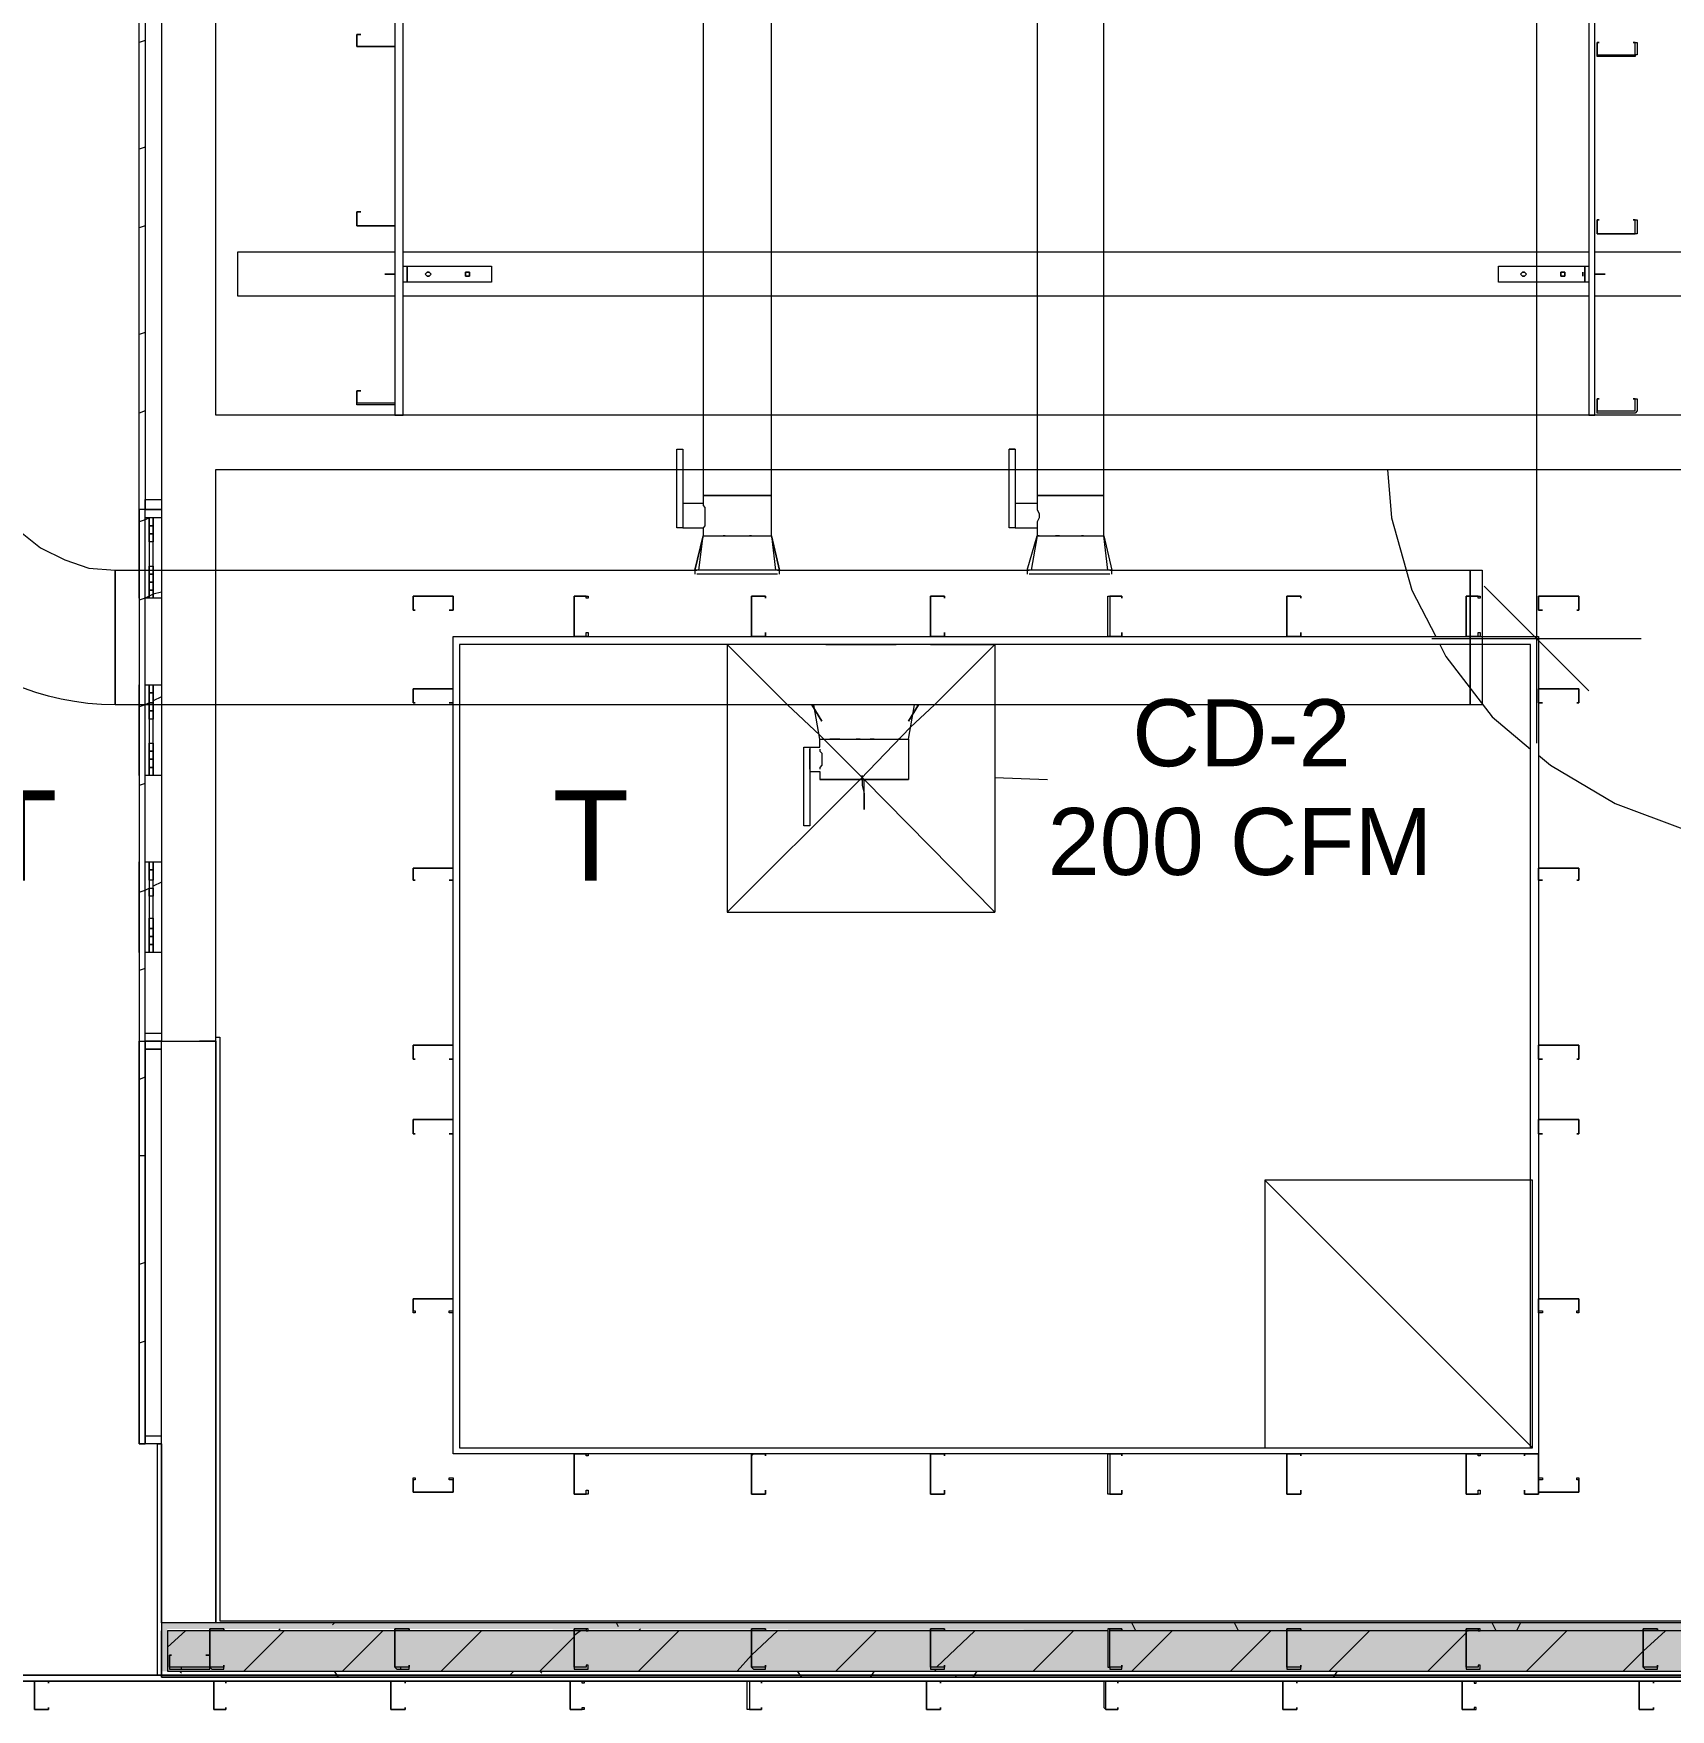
# Model space of a CAD drawing. Header units: metres. Extents: x 98 to 337, y -7 to 53.
# Drawn here: x 119.598 to 123.323, y 37.025 to 40.839 of the extents above; entities that cross this region are included whole.
import ezdxf

# ---------------------------------------------------------------- set-up
doc = ezdxf.new("R2010")
doc.units = ezdxf.units.M
doc.layers.add('HVAC - Ductos', color=5, linetype='Continuous', lineweight=0)
doc.layers.add('PDF_Text', color=7, linetype='Continuous', lineweight=0)
doc.layers.add('PDF_Geometry', color=7, linetype='Continuous', lineweight=0, true_color=0xaaaaaa)
doc.layers.add('PDF_Solid Fills', color=7, linetype='Continuous', lineweight=0, true_color=0xffffff)
doc.styles.add('PDF Helvetica', font='')
doc.styles.get('PDF Helvetica').set_extended_font_data('Helvetica')

msp = doc.modelspace()

# ---------------------------------------------------------------- hatches: boundary and pattern name
at = {"layer": 'PDF_Solid Fills', "lineweight": 0, "transparency": 33554559}
for points in [[(119.9029, 37.1119), (119.9029, 37.2081), (120.4206, 37.2081), (123.669, 37.2035), (123.669, 37.1256), (123.6736, 37.1256), (123.669, 37.121), (123.669, 37.1119), (123.6873, 37.1119), (123.6873, 37.2218), (119.8891, 37.2218), (119.8891, 37.1119)], [(123.669, 37.1119), (123.669, 37.2035), (119.9029, 37.2035), (119.9029, 37.1119)]]:
    msp.add_hatch(color=256, dxfattribs=at).paths.add_polyline_path(points)

# ---------------------------------------------------------------- linework, layer by layer
at = {"layer": 'HVAC - Ductos', "lineweight": 0}
for points in [[(121.9508, 42.5457), (121.8913, 42.6236), (122.0425, 42.6008), (121.9692, 42.5457), (121.9508, 42.5457), (121.8822, 42.477), (121.8822, 39.7876), (121.8913, 39.7876), (121.9005, 39.7876), (121.9188, 39.7876), (121.9371, 39.7876), (121.9554, 39.7876), (121.9738, 39.7876), (121.9967, 39.7876), (122.0105, 39.7876), (122.0242, 39.7876), (122.0287, 39.7876), (122.0333, 39.7876), (122.0333, 42.477), (121.8822, 42.477), (122.0333, 42.477), (121.9692, 42.5457)], [(121.1216, 42.4449), (121.1216, 39.7876), (121.1261, 39.7876), (121.1353, 39.7876), (121.1445, 39.7876), (121.1628, 39.7876), (121.1812, 39.7876), (121.1994, 39.7876), (121.2178, 39.7876), (121.2361, 39.7876), (121.2544, 39.7876), (121.2636, 39.7876), (121.2728, 39.7876), (121.2774, 39.7876), (121.2774, 42.4449)], [(121.8318, 39.893), (121.818, 39.893)], [(121.1124, 39.6181), (121.1216, 39.6959), (121.1033, 39.6181), (121.1216, 39.6959), (121.1261, 39.6959), (121.1307, 39.6959), (121.1353, 39.6959), (121.1445, 39.6959), (121.1628, 39.6959), (121.1812, 39.6959), (121.1994, 39.6959), (121.2178, 39.6959), (121.2361, 39.6959), (121.2544, 39.6959), (121.2636, 39.6959), (121.2682, 39.6959), (121.2728, 39.6959), (121.2774, 39.6959), (121.2774, 39.7876), (121.2728, 39.7876), (121.2636, 39.7876), (121.2544, 39.7876), (121.2361, 39.7876), (121.2178, 39.7876), (121.1994, 39.7876), (121.1812, 39.7876), (121.1628, 39.7876), (121.1445, 39.7876), (121.1353, 39.7876), (121.1261, 39.7876), (121.1216, 39.7876), (121.1216, 39.7692), (121.0758, 39.7692)], [(122.0517, 39.6089), (122.0517, 39.6181), (122.0471, 39.6181), (122.0425, 39.6181), (122.0287, 39.6181), (122.0105, 39.6181), (121.9921, 39.6181), (121.9692, 39.6181), (121.9463, 39.6181), (121.9234, 39.6181), (121.9005, 39.6181), (121.8867, 39.6181), (121.873, 39.6181), (121.8638, 39.6181), (121.8592, 39.6181), (121.8822, 39.6959), (121.8867, 39.6959), (121.8913, 39.6959), (121.9005, 39.6959), (121.9188, 39.6959), (121.9371, 39.6959), (121.9554, 39.6959), (121.9738, 39.6959), (121.9967, 39.6959), (122.0105, 39.6959), (122.0242, 39.6959), (122.0287, 39.6959), (122.0333, 39.6959), (122.0333, 39.7876), (122.0287, 39.7876), (122.0242, 39.7876), (122.0105, 39.7876), (121.9967, 39.7876), (121.9738, 39.7876), (121.9554, 39.7876), (121.9371, 39.7876), (121.9188, 39.7876), (121.9005, 39.7876), (121.8913, 39.7876), (121.8822, 39.7876), (121.8822, 39.7692), (121.8318, 39.7692)], [(121.0758, 39.7647), (121.0758, 39.7601), (121.0758, 39.7555), (121.0758, 39.7463), (121.0758, 39.7417), (121.0758, 39.7326), (121.0758, 39.728), (121.0758, 39.7234), (121.0758, 39.7188), (121.0758, 39.7143), (121.1216, 39.7143), (121.1216, 39.6959)], [(121.1216, 39.7692), (121.1216, 39.7647), (121.1261, 39.7601), (121.1261, 39.7555), (121.1261, 39.7463), (121.1261, 39.7372), (121.1261, 39.728), (121.1261, 39.7188), (121.1216, 39.7143)], [(121.8318, 39.7647), (121.8318, 39.7601), (121.8318, 39.7555), (121.8318, 39.7463), (121.8318, 39.7417), (121.8318, 39.7326), (121.8318, 39.728), (121.8318, 39.7234), (121.8318, 39.7188), (121.8318, 39.7143), (121.8822, 39.7143), (121.8822, 39.6959), (121.8867, 39.6959), (121.8822, 39.6959), (121.8684, 39.6181)], [(121.8822, 39.7692), (121.8822, 39.7647), (121.8822, 39.7601), (121.8822, 39.7555), (121.8867, 39.7463), (121.8867, 39.7372), (121.8822, 39.728), (121.8822, 39.7188), (121.8822, 39.7143)], [(121.8318, 39.7143), (121.818, 39.7143)], [(122.0425, 39.6181), (122.0333, 39.6959), (122.0517, 39.6181), (122.0471, 39.6181), (122.8672, 39.6181), (122.8672, 39.311), (122.8672, 39.6181), (122.8947, 39.6181), (122.8947, 39.311), (122.8672, 39.311), (119.7837, 39.311), (119.7837, 39.6181), (121.1078, 39.6181), (121.1033, 39.6181)], [(121.1261, 39.6959), (121.1307, 39.6959)], [(121.1445, 39.6959), (121.1491, 39.6959)], [(121.172, 39.6959), (121.1674, 39.6959), (121.172, 39.6959), (121.1766, 39.6959)], [(121.1949, 39.6959), (121.1994, 39.6959), (121.204, 39.6959)], [(121.2224, 39.6959), (121.227, 39.6959), (121.2316, 39.6959), (121.227, 39.6959)], [(121.2498, 39.6959), (121.2544, 39.6959)], [(121.2636, 39.6959), (121.2682, 39.6959)], [(121.2728, 39.6959), (121.2774, 39.6959), (121.2865, 39.6181)], [(121.2956, 39.6181), (121.2774, 39.6959), (121.2956, 39.6181)], [(121.2956, 39.6089), (121.2956, 39.6181), (121.2911, 39.6181), (121.2956, 39.6181), (121.2911, 39.6181), (121.282, 39.6181), (121.2682, 39.6181), (121.2544, 39.6181), (121.2316, 39.6181), (121.2086, 39.6181), (121.1858, 39.6181), (121.1674, 39.6181), (121.1445, 39.6181), (121.1261, 39.6181), (121.117, 39.6181), (121.1078, 39.6181), (121.1033, 39.6181), (121.1033, 39.6089)], [(121.2911, 39.6089), (121.282, 39.6089), (121.2682, 39.6089), (121.2544, 39.6089), (121.2316, 39.6089), (121.2086, 39.6089), (121.1858, 39.6089), (121.1674, 39.6089), (121.1445, 39.6089), (121.1261, 39.6089), (121.117, 39.6089), (121.1078, 39.6089)], [(121.1582, 39.6181), (121.1536, 39.6181)], [(121.2224, 39.6181), (121.2178, 39.6181)], [(121.2453, 39.6181), (121.2407, 39.6181)], [(121.2956, 39.6181), (121.2911, 39.6181), (121.8638, 39.6181), (121.8592, 39.6181), (121.8592, 39.6089)], [(122.0471, 39.6089), (122.0425, 39.6089), (122.0287, 39.6089), (122.0105, 39.6089), (121.9921, 39.6089), (121.9692, 39.6089), (121.9463, 39.6089), (121.9234, 39.6089), (121.9005, 39.6089), (121.8867, 39.6089), (121.873, 39.6089), (121.8638, 39.6089)], [(121.9142, 39.6181), (121.9097, 39.6181)], [(121.9417, 39.6181), (121.9371, 39.6181)], [(121.9784, 39.6181), (121.9738, 39.6181)], [(122.0059, 39.6181), (122.0013, 39.6181)], [(122.0379, 39.6181), (122.0333, 39.6181)], [(121.3232, 39.4485), (121.1766, 39.4485), (121.1766, 39.311)], [(121.314, 39.311), (121.1766, 39.4485)], [(121.401, 39.4485), (121.5614, 39.4485)], [(121.6393, 39.4485), (121.786, 39.4485), (121.786, 39.311)], [(121.6485, 39.311), (121.786, 39.4485)], [(121.1766, 39.311), (121.1766, 38.8392), (121.786, 38.8392)], [(121.3873, 39.2423), (121.314, 39.311)], [(121.3873, 39.2332), (121.3736, 39.311), (121.369, 39.311), (121.3919, 39.2744), (121.369, 39.311)], [(121.6072, 39.311), (121.6118, 39.311), (121.6072, 39.311), (121.6027, 39.311), (121.5981, 39.311), (121.5843, 39.311), (121.5569, 39.311), (121.5247, 39.311), (121.4881, 39.311), (121.4515, 39.311), (121.4194, 39.311), (121.3965, 39.311), (121.3782, 39.311)], [(121.786, 39.311), (121.786, 38.8392), (121.4881, 39.1415)], [(121.6118, 39.311), (121.5889, 39.2744), (121.6118, 39.311)], [(121.5889, 39.2332), (121.6027, 39.311)], [(121.5935, 39.2607), (121.6485, 39.311)], [(121.4789, 39.1415), (121.5935, 39.2607)], [(121.3644, 39.2148), (121.3644, 39.0361), (121.3507, 39.0361), (121.3507, 39.2148), (121.3644, 39.2148), (121.3873, 39.2148), (121.3873, 39.2332), (121.3919, 39.2332), (121.3965, 39.2332), (121.401, 39.2332), (121.4194, 39.2332), (121.4377, 39.2332), (121.4607, 39.2332), (121.4881, 39.2332), (121.5156, 39.2332), (121.5385, 39.2332), (121.5614, 39.2332), (121.5751, 39.2332), (121.5797, 39.2332), (121.5843, 39.2332), (121.5889, 39.2332), (121.5889, 39.1415)], [(121.4835, 39.1461), (121.4835, 39.1507), (121.4835, 39.1415), (121.4835, 39.1278), (121.4881, 39.1095), (121.4881, 39.0911), (121.4881, 39.0774), (121.4881, 39.1003), (121.4881, 39.1415), (121.3873, 39.2423)], [(121.4331, 39.2332), (121.4102, 39.2332)], [(121.4789, 39.2332), (121.4698, 39.2332)], [(121.5111, 39.2332), (121.5065, 39.2332), (121.5019, 39.2332)], [(121.5706, 39.2332), (121.566, 39.2332)], [(121.3644, 39.1645), (121.3644, 39.169), (121.3644, 39.1736), (121.3644, 39.1828), (121.3644, 39.1874), (121.3644, 39.1919), (121.3644, 39.2011), (121.3644, 39.2057), (121.3644, 39.2103)], [(121.3873, 39.2103), (121.3873, 39.2057), (121.3919, 39.2011), (121.3919, 39.1919), (121.3919, 39.1828), (121.3919, 39.1736), (121.3873, 39.169), (121.3873, 39.1645)], [(121.1766, 38.8392), (121.4789, 39.1415)], [(121.3644, 39.1599), (121.3873, 39.1599), (121.3873, 39.1415)], [(121.4881, 39.0728), (121.4881, 39.0774), (121.4881, 39.0728)]]:
    msp.add_lwpolyline(points, dxfattribs=at)
msp.add_lwpolyline([(119.1744, 39.9204), (119.4813, 39.9204), (119.4859, 39.8609), (119.5042, 39.8059), (119.5318, 39.7509), (119.5684, 39.7051), (119.6142, 39.6685), (119.6692, 39.6409), (119.7242, 39.6226), (119.7837, 39.6181), (119.7837, 39.311, -0.409422)], format="xyb", close=True, dxfattribs=at)
for points in [[(121.062, 39.893), (121.0758, 39.893), (121.0758, 39.7143), (121.062, 39.7143)], [(121.818, 39.7143), (121.818, 39.893), (121.8318, 39.893), (121.8318, 39.7143)], [(121.9325, 39.6959), (121.928, 39.6959), (121.9234, 39.6959), (121.928, 39.6959)], [(121.9875, 39.6959), (121.9829, 39.6959)], [(121.2636, 39.5539), (121.2636, 39.5585)], [(122.0745, 39.5539), (122.0745, 39.5585)], [(121.3873, 39.1415), (121.3919, 39.1415), (121.401, 39.1415), (121.4194, 39.1415), (121.4377, 39.1415), (121.4607, 39.1415), (121.4881, 39.1415), (121.5156, 39.1415), (121.5385, 39.1415), (121.5614, 39.1415), (121.5751, 39.1415), (121.5889, 39.1415), (121.5751, 39.1415), (121.5614, 39.1415), (121.5385, 39.1415), (121.5156, 39.1415), (121.4881, 39.1415), (121.4607, 39.1415), (121.4377, 39.1415), (121.4194, 39.1415), (121.401, 39.1415), (121.3919, 39.1415)]]:
    msp.add_lwpolyline(points, close=True, dxfattribs=at)
at = {"layer": 'PDF_Geometry', "lineweight": 0}
for points in [[(119.8891, 39.7372), (119.8525, 39.7372), (119.8525, 39.7555), (119.8891, 39.7555), (119.8525, 39.7555), (119.8387, 39.7555), (119.8387, 41.0338), (119.8525, 41.0338), (119.8525, 42.3121), (119.8387, 42.3121), (119.8387, 43.5903), (119.8525, 43.5903), (119.8525, 44.8687), (119.8891, 44.8687), (119.8891, 38.5459), (120.0128, 38.5459), (120.0128, 37.2218), (120.0128, 38.5459), (119.9762, 38.5459)], [(123.5591, 44.8687), (123.5591, 39.9708), (120.0128, 39.9708), (120.0128, 44.8687), (123.6873, 44.8687), (123.6873, 44.8595)], [(120.1456, 44.8687), (120.3335, 44.8687), (120.4206, 44.8687), (120.4206, 39.9708), (120.4389, 39.9708), (120.4389, 44.8687), (123.1375, 44.8687), (123.1375, 39.9708), (123.1513, 39.9708), (123.1513, 44.8687), (123.1559, 44.8687)], [(123.0184, 44.5205), (123.0184, 43.0131), (123.0184, 39.224)], [(119.8891, 41.0154), (119.8525, 41.0154), (119.8525, 41.0338), (119.8891, 41.0338), (119.8525, 41.0338), (119.8525, 39.7555), (119.8387, 39.7555), (119.8387, 38.5459), (119.8525, 38.5459), (119.8525, 39.7555), (119.8525, 39.7784), (119.8891, 39.7784)], [(119.8525, 40.823), (119.8387, 40.8185)], [(119.8525, 40.5802), (119.8387, 40.5756)], [(119.8525, 40.4015), (119.8387, 40.397)], [(120.4206, 40.2411), (120.0632, 40.2411), (120.0632, 40.3419), (120.4206, 40.3419)], [(120.4389, 40.3419), (123.1375, 40.3419)], [(123.1513, 40.3419), (123.5086, 40.3419), (123.5086, 40.2411), (123.1513, 40.2411)], [(120.4069, 40.2915), (120.3977, 40.2915), (120.4069, 40.2915)], [(120.4206, 40.2915), (120.4069, 40.2915), (120.4206, 40.2915)], [(120.4389, 40.3099), (120.4481, 40.3099), (120.6405, 40.3099), (120.6405, 40.2732), (120.4481, 40.2732), (120.4389, 40.2732)], [(123.1375, 40.2732), (123.1283, 40.2732), (122.9314, 40.2732), (122.9314, 40.3099), (123.1283, 40.3099), (123.1375, 40.3099)], [(123.1375, 40.2411), (120.4389, 40.2411)], [(119.8525, 40.1587), (119.8387, 40.1541)], [(120.4206, 39.9937), (120.3381, 39.9937), (120.3335, 39.9937), (120.3335, 39.9983), (120.3335, 40.0258), (120.3427, 40.0258), (120.3335, 40.0258), (120.3335, 39.9983), (120.3381, 39.9983), (120.4206, 39.9983)], [(119.8525, 39.98), (119.8387, 39.9754)], [(120.0128, 37.2218), (119.8891, 37.2218), (119.8891, 38.5459), (120.0128, 38.5459), (120.0128, 39.8472), (123.5591, 39.8472), (123.5591, 38.5459)], [(122.6793, 39.8472), (122.6885, 39.7372), (122.7344, 39.5723), (122.7893, 39.4668)], [(119.8387, 39.5539), (119.8387, 39.7601)], [(119.8891, 39.5539), (119.8707, 39.5539), (119.8707, 39.7372), (119.8707, 39.7188), (119.8616, 39.7188), (119.8616, 39.7372), (119.8525, 39.7326), (119.8387, 39.728)], [(119.8616, 39.7372), (119.8616, 39.5539), (119.8525, 39.5539)], [(119.8891, 39.5677), (119.8707, 39.5631), (119.8616, 39.5585), (119.8525, 39.5539), (119.8387, 39.5493)], [(123.1375, 39.3432), (123.0184, 39.4623), (122.8993, 39.5814)], [(122.7801, 39.4623), (123.0184, 39.4623), (123.2567, 39.4623)], [(122.7985, 39.4485), (122.8122, 39.421), (122.9176, 39.2836), (123.0047, 39.2103)], [(119.8387, 39.1507), (119.8387, 39.3569)], [(119.8616, 39.3156), (119.8707, 39.3156), (119.8707, 39.2974), (119.8707, 39.279), (119.8616, 39.279), (119.8616, 39.2974), (119.8707, 39.2974), (119.8616, 39.2974), (119.8616, 39.3156), (119.8616, 39.3386), (119.8707, 39.3386), (119.8707, 39.3156), (119.8616, 39.3156), (119.8525, 39.311), (119.8387, 39.3065)], [(119.8525, 39.3569), (119.8616, 39.3569), (119.8616, 39.1507), (119.8525, 39.1507)], [(119.8891, 39.1507), (119.8707, 39.1507), (119.8707, 39.3569), (119.8891, 39.3569)], [(119.8891, 39.3294), (119.8707, 39.3202)], [(120.5534, 39.3156), (120.5443, 39.3156), (120.5534, 39.3156), (120.5534, 39.3477)], [(123.023, 39.1965), (123.0504, 39.1736), (123.1971, 39.0865), (123.3574, 39.027), (123.527, 39.0041)], [(121.786, 39.1461), (121.9051, 39.1415)], [(119.8525, 39.1324), (119.8387, 39.1278)], [(119.8387, 38.7475), (119.8387, 38.9537)], [(119.8525, 38.9537), (119.8616, 38.9537), (119.8616, 38.7475), (119.8525, 38.7475)], [(119.8891, 38.7475), (119.8707, 38.7475), (119.8707, 38.9537), (119.8891, 38.9537)], [(119.8387, 38.885), (119.8525, 38.8896), (119.8616, 38.8941), (119.8707, 38.8941), (119.8707, 38.8758), (119.8616, 38.8758), (119.8616, 38.8941), (119.8707, 38.8941), (119.8707, 38.9125), (119.8616, 38.9125), (119.8616, 38.8941)], [(119.8891, 38.9079), (119.8707, 38.8987)], [(120.5534, 38.9125), (120.5443, 38.9125), (120.5534, 38.9125), (120.5534, 38.9399)], [(119.8525, 38.7109), (119.8387, 38.7063)], [(119.8387, 38.5459), (119.8525, 38.5459), (119.8525, 38.5643), (119.8891, 38.5643)], [(119.8525, 37.6479), (119.8525, 38.5276), (119.8891, 38.5276), (119.8525, 38.5276), (119.8525, 38.5459), (119.8525, 37.6296), (119.8387, 37.6296), (119.8387, 38.5459), (119.8387, 37.6296), (119.8525, 37.6296)], [(119.8891, 38.5459), (119.8525, 38.5459), (119.8891, 38.5459)], [(120.0128, 38.5551), (120.022, 38.5551), (120.022, 37.2264), (123.5545, 37.2264), (123.5545, 38.5551), (123.5591, 38.5551)], [(120.5534, 38.5047), (120.5443, 38.5047), (120.5534, 38.5047), (120.5534, 38.5321), (120.5534, 38.5367), (120.5489, 38.5367), (120.4618, 38.5367), (120.4618, 38.5321), (120.4618, 38.5047), (120.4664, 38.5047), (120.4618, 38.5047), (120.4618, 38.5321), (120.4618, 38.5367), (120.5489, 38.5367), (120.5534, 38.5367)], [(119.8525, 38.4635), (119.8387, 38.4589)], [(120.5534, 38.3352), (120.5443, 38.3352), (120.5534, 38.3352), (120.5534, 38.3672), (120.5489, 38.3672), (120.4618, 38.3672), (120.4618, 38.3352), (120.4618, 38.3672), (120.5489, 38.3672), (120.5534, 38.3672)], [(119.8525, 38.2848), (119.8387, 38.2848)], [(123.0093, 37.6204), (122.3998, 38.2298)], [(119.8525, 38.0419), (119.8387, 38.0374)], [(120.5534, 37.9274), (120.5443, 37.9274), (120.5443, 37.932), (120.5534, 37.932), (120.5534, 37.9595), (120.5489, 37.9595), (120.4618, 37.9595), (120.4618, 37.932), (120.4664, 37.932), (120.4664, 37.9274), (120.4618, 37.9274), (120.4618, 37.9595), (120.5489, 37.9595), (120.5534, 37.9595)], [(119.8525, 37.8633), (119.8387, 37.8587)], [(119.8891, 37.6296), (119.8525, 37.6296), (119.8525, 37.6479), (119.8891, 37.6479)], [(119.8799, 37.1027), (119.8799, 37.6296), (119.8891, 37.6296), (119.8891, 37.1027)], [(123.6827, 37.1118), (123.6873, 37.1118), (123.6873, 37.2035), (123.6827, 37.2035), (123.6827, 37.2218), (119.8891, 37.2218), (119.8891, 37.2035), (119.8891, 37.1118)], [(123.6827, 37.2035), (123.6827, 37.0981), (123.6873, 37.0981), (123.6827, 37.0981), (119.8891, 37.0981), (119.8891, 37.2035)], [(119.9029, 37.1668), (119.9441, 37.2035)], [(122.0425, 37.2035), (121.6393, 37.2035), (121.2316, 37.2035), (120.8283, 37.2035), (120.4206, 37.2035), (119.9991, 37.2035), (119.9029, 37.2035), (119.9029, 37.1118), (123.669, 37.1118), (123.669, 37.1164)], [(120.022, 37.2081), (120.0265, 37.2081)], [(120.077, 37.1118), (120.1686, 37.2035)], [(123.1559, 37.2218), (120.1456, 37.2218)], [(120.1594, 37.2081), (120.1548, 37.2035)], [(120.2831, 37.2218), (120.2785, 37.2172)], [(120.3014, 37.1118), (120.3931, 37.2035)], [(120.526, 37.1118), (120.6176, 37.2035)], [(120.7504, 37.1118), (120.8283, 37.1898)], [(120.8283, 37.1943), (120.8421, 37.2035)], [(120.9291, 37.2127), (120.9245, 37.2218)], [(120.9795, 37.2081), (120.9749, 37.2035)], [(120.9749, 37.1118), (121.0666, 37.2035)], [(121.1994, 37.1118), (121.2316, 37.1485), (121.2911, 37.2035)], [(121.424, 37.1118), (121.5156, 37.2035)], [(121.6531, 37.121), (121.7401, 37.2035)], [(121.873, 37.1118), (121.9646, 37.2035)], [(123.5774, 37.2035), (123.2612, 37.2035), (122.858, 37.2035), (122.4503, 37.2035), (122.0471, 37.2035)], [(122.1067, 37.2035), (122.0975, 37.2218)], [(122.0975, 37.1118), (122.1891, 37.2035)], [(122.322, 37.1118), (122.4136, 37.2035)], [(122.3403, 37.2035), (122.3312, 37.2218)], [(122.5465, 37.1118), (122.6381, 37.2035)], [(122.771, 37.1118), (122.858, 37.1989)], [(122.858, 37.2035), (122.8626, 37.2035)], [(122.9268, 37.2035), (122.9176, 37.2218)], [(122.9818, 37.2218), (122.9726, 37.2035)], [(122.9955, 37.1118), (123.0871, 37.2035)], [(123.2154, 37.1118), (123.2612, 37.1576), (123.3116, 37.2035)], [(119.9349, 37.1164), (119.9349, 37.121)], [(120.4343, 37.1164), (120.4343, 37.121)], [(121.6485, 37.1118), (121.6531, 37.1164)], [(144.5753, 37.1027), (138.6924, 37.1027), (137.8035, 37.1027), (136.4657, 37.1027), (135.5814, 37.1027), (133.4692, 37.1027), (132.5804, 37.1027), (131.215, 37.1027), (130.0742, 37.1027), (129.8497, 37.1027), (128.9609, 37.1027), (127.4856, 37.1027), (126.5967, 37.1027), (125.4467, 37.1027), (124.5578, 37.1027), (117.6257, 37.1027)], [(117.6257, 37.1027), (124.5578, 37.1027), (125.4467, 37.1027), (126.5967, 37.1027), (127.4856, 37.1027), (128.9609, 37.1027), (129.8497, 37.1027), (130.0742, 37.1027), (131.215, 37.1027), (132.5804, 37.1027), (132.5804, 37.089), (132.5804, 37.1027), (133.4692, 37.1027), (135.5814, 37.1027), (136.4657, 37.1027), (137.8035, 37.1027), (138.6924, 37.1027), (144.5753, 37.1027), (145.4641, 37.1027), (147.6358, 37.1027), (148.5247, 37.1027), (148.5247, 37.089), (148.5247, 37.1027), (158.9481, 37.1027)], [(119.9349, 37.1073), (119.9303, 37.1118)], [(120.2923, 37.0981), (120.2831, 37.1118)], [(120.6909, 37.1118), (120.6818, 37.1027)], [(120.755, 37.1073), (120.7504, 37.1118)], [(121.3461, 37.0981), (121.3369, 37.1118)], [(121.5111, 37.1118), (121.5019, 37.0981)], [(121.6989, 37.0981), (121.6943, 37.1027)], [(121.7447, 37.1118), (121.7356, 37.0981)], [(122.5649, 37.1118), (122.5557, 37.0981)]]:
    msp.add_lwpolyline(points, dxfattribs=at)
for points in [[(120.3381, 40.8093), (120.3335, 40.8093), (120.3335, 40.8368), (120.3427, 40.8368), (120.3335, 40.8368), (120.3335, 40.8093), (120.3381, 40.8093), (120.4206, 40.8093)], [(123.2475, 40.7909), (123.2429, 40.7909), (123.2429, 40.7864), (123.1559, 40.7864), (123.1559, 40.7909), (123.1559, 40.8185), (123.1605, 40.8185), (123.1559, 40.8185), (123.1559, 40.7909), (123.2429, 40.7909), (123.2429, 40.8185), (123.2383, 40.8185), (123.2475, 40.8185)], [(120.3381, 40.4015), (120.3335, 40.4015), (120.3335, 40.4336), (120.3427, 40.4336), (120.3335, 40.4336), (120.3335, 40.4015), (120.3381, 40.4015), (120.4206, 40.4015)], [(123.2475, 40.3832), (123.2429, 40.3832), (123.1559, 40.3832), (123.1559, 40.4152), (123.1605, 40.4152), (123.1559, 40.4152), (123.1559, 40.3832), (123.2429, 40.3832), (123.2429, 40.4152), (123.2383, 40.4152), (123.2475, 40.4152)], [(120.4481, 40.3099), (120.4481, 40.2732)], [(120.4481, 40.2915), (120.4481, 40.2961), (120.4481, 40.2915), (120.4481, 40.287), (120.4481, 40.2915), (120.4481, 40.2961), (120.4481, 40.2915), (120.4481, 40.287)], [(120.5031, 40.2915), (120.4985, 40.2961), (120.4939, 40.2961), (120.4893, 40.2915), (120.4939, 40.287), (120.4985, 40.287)], [(120.4893, 40.2915), (120.4939, 40.2961), (120.4985, 40.2961), (120.5031, 40.2915), (120.4985, 40.287), (120.4939, 40.287)], [(120.5901, 40.2915), (120.5901, 40.2961), (120.5809, 40.2961), (120.5809, 40.2915), (120.5809, 40.287), (120.5901, 40.287)], [(120.5809, 40.2915), (120.5809, 40.2961), (120.5901, 40.2961), (120.5901, 40.2915), (120.5901, 40.287), (120.5809, 40.287)], [(122.9955, 40.2915), (122.9909, 40.2961), (122.9863, 40.2961), (122.9818, 40.2915), (122.9863, 40.287), (122.9909, 40.287)], [(122.9818, 40.2915), (122.9863, 40.2961), (122.9909, 40.2961), (122.9955, 40.2915), (122.9909, 40.287), (122.9863, 40.287)], [(123.0825, 40.2915), (123.0825, 40.2961), (123.0734, 40.2961), (123.0734, 40.2915), (123.0734, 40.287), (123.0825, 40.287)], [(123.0734, 40.2915), (123.0734, 40.2961), (123.0825, 40.2961), (123.0825, 40.2915), (123.0825, 40.287), (123.0734, 40.287)], [(123.1238, 40.2915), (123.1238, 40.2961), (123.1238, 40.2915), (123.1238, 40.287)], [(123.1283, 40.3099), (123.1283, 40.2732)], [(123.1283, 40.2915), (123.1283, 40.2961), (123.1283, 40.2915), (123.1283, 40.287)], [(123.165, 40.2915), (123.1513, 40.2915), (123.165, 40.2915), (123.1742, 40.2915)], [(123.2475, 39.98), (123.2429, 39.9754), (123.1559, 39.9754), (123.1559, 39.98), (123.1559, 40.0075), (123.1605, 40.0075), (123.1559, 40.0075), (123.1559, 39.98), (123.2429, 39.98), (123.2429, 40.0075), (123.2383, 40.0075), (123.2475, 40.0075)], [(119.8707, 39.7005), (119.8616, 39.7005), (119.8616, 39.7188), (119.8707, 39.7188)], [(119.8616, 39.6822), (119.8616, 39.7005), (119.8707, 39.7005), (119.8707, 39.6822)], [(119.8616, 39.6089), (119.8616, 39.6272), (119.8707, 39.6272), (119.8707, 39.6089)], [(119.8616, 39.5905), (119.8616, 39.6089), (119.8707, 39.6089), (119.8707, 39.5905)], [(119.8616, 39.5723), (119.8616, 39.5905), (119.8707, 39.5905), (119.8707, 39.5723)], [(119.8616, 39.5539), (119.8616, 39.5723), (119.8707, 39.5723), (119.8707, 39.5539)], [(120.5534, 39.5585), (120.5489, 39.5585), (120.4618, 39.5585), (120.4618, 39.5264), (120.4664, 39.5264), (120.4618, 39.5264), (120.4618, 39.5585), (120.5489, 39.5585), (120.5534, 39.5585), (120.5534, 39.5264)], [(120.8604, 39.5539), (120.8558, 39.5539), (120.8558, 39.5585), (120.8283, 39.5585), (120.8283, 39.4668), (120.8558, 39.4668), (120.8558, 39.476), (120.8604, 39.476), (120.8604, 39.4668), (120.8283, 39.4668), (120.8283, 39.5585), (120.8604, 39.5585)], [(121.2361, 39.5585), (121.2316, 39.5585), (121.2316, 39.4668), (121.2361, 39.4668), (121.2636, 39.4668), (121.2636, 39.476), (121.2636, 39.4668), (121.2361, 39.4668), (121.2316, 39.4668), (121.2316, 39.5585), (121.2361, 39.5585), (121.2636, 39.5585)], [(121.6393, 39.5585), (121.6393, 39.4668), (121.6714, 39.4668), (121.6714, 39.476), (121.6714, 39.4668), (121.6393, 39.4668), (121.6393, 39.5585), (121.6714, 39.5585)], [(121.6714, 39.5539), (121.6714, 39.5585)], [(122.0471, 39.5585), (122.0471, 39.4668), (122.0745, 39.4668), (122.0745, 39.476), (122.0745, 39.4668), (122.0471, 39.4668), (122.0425, 39.4668), (122.0425, 39.5585), (122.0471, 39.5585), (122.0745, 39.5585)], [(122.4503, 39.5585), (122.4503, 39.4668), (122.4823, 39.4668), (122.4823, 39.476), (122.4823, 39.4668), (122.4503, 39.4668), (122.4503, 39.5585), (122.4823, 39.5585)], [(122.4823, 39.5539), (122.4823, 39.5585)], [(122.8901, 39.5539), (122.8856, 39.5539), (122.8856, 39.5585), (122.858, 39.5585), (122.858, 39.4668), (122.8856, 39.4668), (122.8856, 39.476), (122.8901, 39.476), (122.8901, 39.4668), (122.858, 39.4668), (122.858, 39.5585), (122.8901, 39.5585)], [(123.1147, 39.5585), (123.023, 39.5585), (123.023, 39.5264), (123.0322, 39.5264), (123.023, 39.5264), (123.023, 39.5585), (123.1147, 39.5585), (123.1147, 39.5264)], [(120.5443, 39.5264), (120.5534, 39.5264)], [(123.1101, 39.5264), (123.1147, 39.5264)], [(123.023, 39.4668), (123.023, 39.4485), (123.023, 37.6204), (123.023, 37.6067), (120.5534, 37.6067), (120.5534, 37.6204), (120.5534, 39.4485), (120.5534, 39.4668)], [(123.0047, 39.4485), (120.5672, 39.4485), (120.5672, 37.6204), (123.0047, 37.6204)], [(119.8707, 39.3569), (119.8707, 39.3386), (119.8616, 39.3386), (119.8616, 39.3569)], [(120.5489, 39.3477), (120.4618, 39.3477), (120.4618, 39.3156), (120.4664, 39.3156), (120.4618, 39.3156), (120.4618, 39.3477), (120.5489, 39.3477), (120.5534, 39.3477)], [(123.1147, 39.3477), (123.023, 39.3477), (123.023, 39.3156), (123.0322, 39.3156), (123.023, 39.3156), (123.023, 39.3477), (123.1147, 39.3477), (123.1147, 39.3156)], [(123.1101, 39.3156), (123.1147, 39.3156)], [(119.8616, 39.2057), (119.8616, 39.224), (119.8707, 39.224), (119.8707, 39.2057)], [(119.8616, 39.1874), (119.8616, 39.2057), (119.8707, 39.2057), (119.8707, 39.1874)], [(119.8616, 39.169), (119.8616, 39.1874), (119.8707, 39.1874), (119.8707, 39.169)], [(119.8616, 39.1507), (119.8616, 39.169), (119.8707, 39.169), (119.8707, 39.1507)], [(119.8707, 38.9537), (119.8707, 38.9354), (119.8616, 38.9354), (119.8616, 38.9537)], [(119.8707, 38.9125), (119.8616, 38.9125), (119.8616, 38.9354), (119.8707, 38.9354)], [(120.5489, 38.9399), (120.4618, 38.9399), (120.4618, 38.9125), (120.4664, 38.9125), (120.4618, 38.9125), (120.4618, 38.9399), (120.5489, 38.9399), (120.5534, 38.9399)], [(123.1147, 38.9399), (123.023, 38.9399), (123.023, 38.9125), (123.0322, 38.9125), (123.023, 38.9125), (123.023, 38.9399), (123.1147, 38.9399), (123.1147, 38.9125)], [(123.1101, 38.9125), (123.1147, 38.9125)], [(119.8616, 38.8025), (119.8616, 38.8254), (119.8707, 38.8254), (119.8707, 38.8025)], [(119.8616, 38.7842), (119.8616, 38.8025), (119.8707, 38.8025), (119.8707, 38.7842)], [(119.8616, 38.7658), (119.8616, 38.7842), (119.8707, 38.7842), (119.8707, 38.7658)], [(119.8616, 38.7475), (119.8616, 38.7658), (119.8707, 38.7658), (119.8707, 38.7475)], [(123.1147, 38.5321), (123.1147, 38.5367), (123.023, 38.5367), (123.023, 38.5321), (123.023, 38.5047), (123.0322, 38.5047), (123.023, 38.5047), (123.023, 38.5321), (123.023, 38.5367), (123.1147, 38.5367), (123.1147, 38.5321), (123.1147, 38.5047)], [(123.1101, 38.5047), (123.1147, 38.5047)], [(120.4664, 38.3352), (120.4618, 38.3352)], [(123.1147, 38.3672), (123.023, 38.3672), (123.023, 38.3352), (123.0322, 38.3352), (123.023, 38.3352), (123.023, 38.3672), (123.1147, 38.3672), (123.1147, 38.3352)], [(123.1101, 38.3352), (123.1147, 38.3352)], [(123.0093, 38.2298), (122.3998, 38.2298), (122.3998, 37.6204), (123.0093, 37.6204)], [(123.1101, 37.9274), (123.1101, 37.932), (123.1147, 37.932), (123.1147, 37.9595), (123.023, 37.9595), (123.023, 37.932), (123.0322, 37.932), (123.0322, 37.9274), (123.023, 37.9274), (123.023, 37.9595), (123.1147, 37.9595), (123.1147, 37.9274)], [(120.8604, 37.6021), (120.8558, 37.6021), (120.8558, 37.6067), (120.8283, 37.6067), (120.8283, 37.6021), (120.8283, 37.515), (120.8558, 37.515), (120.8558, 37.5242), (120.8604, 37.5242), (120.8604, 37.515), (120.8283, 37.515), (120.8283, 37.6021), (120.8283, 37.6067), (120.8604, 37.6067)], [(121.2361, 37.6067), (121.2316, 37.6021), (121.2316, 37.515), (121.2361, 37.515), (121.2636, 37.515), (121.2636, 37.5242), (121.2636, 37.515), (121.2361, 37.515), (121.2316, 37.515), (121.2316, 37.6021), (121.2316, 37.6067), (121.2361, 37.6067), (121.2636, 37.6067)], [(121.2636, 37.6021), (121.2636, 37.6067)], [(121.6393, 37.6067), (121.6393, 37.6021), (121.6393, 37.515), (121.6714, 37.515), (121.6714, 37.5242), (121.6714, 37.515), (121.6393, 37.515), (121.6393, 37.6021), (121.6393, 37.6067), (121.6714, 37.6067)], [(121.6714, 37.6021), (121.6714, 37.6067)], [(122.0471, 37.6067), (122.0471, 37.6021), (122.0471, 37.515), (122.0745, 37.515), (122.0745, 37.5242), (122.0745, 37.515), (122.0471, 37.515), (122.0425, 37.515), (122.0425, 37.6021), (122.0425, 37.6067), (122.0471, 37.6067), (122.0745, 37.6067)], [(122.0745, 37.6021), (122.0745, 37.6067)], [(122.4503, 37.6067), (122.4503, 37.6021), (122.4503, 37.515), (122.4823, 37.515), (122.4823, 37.5242), (122.4823, 37.515), (122.4503, 37.515), (122.4503, 37.6021), (122.4503, 37.6067), (122.4823, 37.6067)], [(122.4823, 37.6021), (122.4823, 37.6067)], [(122.8901, 37.6021), (122.8856, 37.6021), (122.8856, 37.6067), (122.858, 37.6067), (122.858, 37.6021), (122.858, 37.515), (122.8856, 37.515), (122.8856, 37.5242), (122.8901, 37.5242), (122.8901, 37.515), (122.858, 37.515), (122.858, 37.6021), (122.858, 37.6067), (122.8901, 37.6067)], [(122.9909, 37.6021), (122.9909, 37.6067)], [(123.023, 37.6067), (123.023, 37.6021), (123.023, 37.515), (122.9909, 37.515), (122.9909, 37.5242), (122.9909, 37.515), (123.023, 37.515), (123.023, 37.6021), (123.023, 37.6067), (122.9909, 37.6067)], [(120.4664, 37.5517), (120.4664, 37.5471), (120.4618, 37.5471), (120.4618, 37.5196), (120.5489, 37.5196), (120.5534, 37.5196), (120.5534, 37.5471), (120.5443, 37.5471), (120.5443, 37.5517), (120.5534, 37.5517), (120.5534, 37.5196), (120.5489, 37.5196), (120.4618, 37.5196), (120.4618, 37.5517)], [(123.1147, 37.5196), (123.023, 37.5196), (123.023, 37.5517), (123.0322, 37.5517), (123.0322, 37.5471), (123.023, 37.5471), (123.023, 37.5196), (123.1147, 37.5196), (123.1147, 37.5471), (123.1101, 37.5471), (123.1101, 37.5517), (123.1147, 37.5517)], [(119.8891, 37.0981), (123.6873, 37.0981), (123.6873, 37.2218), (119.8891, 37.2218)], [(120.0311, 37.2081), (120.0036, 37.2081), (119.9991, 37.2081), (119.9991, 37.121), (120.0036, 37.1164), (120.0311, 37.1164), (120.0311, 37.1256), (120.0311, 37.121), (120.0036, 37.121), (119.9991, 37.121), (119.9991, 37.2081), (120.0036, 37.2081), (120.0311, 37.2081), (120.0311, 37.2035)], [(120.4527, 37.2081), (120.4251, 37.2081), (120.4206, 37.2081), (120.4206, 37.121), (120.4251, 37.1164), (120.4527, 37.1164), (120.4527, 37.1256), (120.4527, 37.121), (120.4251, 37.121), (120.4206, 37.121), (120.4206, 37.2081), (120.4251, 37.2081), (120.4527, 37.2081), (120.4527, 37.2035)], [(120.8604, 37.2081), (120.8283, 37.2081), (120.8283, 37.121), (120.8283, 37.1164), (120.8604, 37.1164), (120.8604, 37.1256), (120.8558, 37.1256), (120.8558, 37.121), (120.8283, 37.121), (120.8283, 37.2081), (120.8558, 37.2081), (120.8558, 37.2035), (120.8604, 37.2035)], [(121.2636, 37.2081), (121.2361, 37.2081), (121.2316, 37.2081), (121.2316, 37.121), (121.2361, 37.1164), (121.2636, 37.1164), (121.2636, 37.1256), (121.2636, 37.121), (121.2361, 37.121), (121.2316, 37.121), (121.2316, 37.2081), (121.2361, 37.2081), (121.2636, 37.2081), (121.2636, 37.2035)], [(121.6714, 37.2081), (121.6393, 37.2081), (121.6393, 37.121), (121.6393, 37.1164), (121.6714, 37.1164), (121.6714, 37.1256), (121.6714, 37.121), (121.6393, 37.121), (121.6393, 37.2081), (121.6714, 37.2081), (121.6714, 37.2035)], [(122.0745, 37.2081), (122.0471, 37.2081), (122.0425, 37.2081), (122.0425, 37.121), (122.0471, 37.121), (122.0471, 37.1164), (122.0745, 37.1164), (122.0745, 37.1256), (122.0745, 37.121), (122.0471, 37.121), (122.0471, 37.2081), (122.0745, 37.2081), (122.0745, 37.2035)], [(122.4823, 37.2081), (122.4503, 37.2081), (122.4503, 37.121), (122.4503, 37.1164), (122.4823, 37.1164), (122.4823, 37.1256), (122.4823, 37.121), (122.4503, 37.121), (122.4503, 37.2081), (122.4823, 37.2081), (122.4823, 37.2035)], [(122.8901, 37.2081), (122.858, 37.2081), (122.858, 37.121), (122.858, 37.1164), (122.8901, 37.1164), (122.8901, 37.1256), (122.8856, 37.1256), (122.8856, 37.121), (122.858, 37.121), (122.858, 37.2081), (122.8856, 37.2081), (122.8856, 37.2035), (122.8901, 37.2035)], [(123.2933, 37.2081), (123.2658, 37.2081), (123.2612, 37.2081), (123.2612, 37.121), (123.2658, 37.1164), (123.2933, 37.1164), (123.2933, 37.1256), (123.2933, 37.121), (123.2658, 37.121), (123.2612, 37.121), (123.2612, 37.2081), (123.2658, 37.2081), (123.2933, 37.2081), (123.2933, 37.2035)], [(119.9074, 37.1485), (119.9074, 37.121), (119.9074, 37.1164), (119.9991, 37.1164), (119.9991, 37.121), (119.9991, 37.1485), (119.9899, 37.1485), (119.9991, 37.1485), (119.9991, 37.121), (119.9074, 37.121), (119.9074, 37.1485), (119.912, 37.1485)], [(124.5578, 37.1027), (124.5578, 37.089), (118.006, 37.089), (124.5578, 37.089), (124.5578, 37.1027), (117.6257, 37.1027), (117.6257, 37.089), (117.9785, 37.089), (117.6257, 37.089), (117.6257, 37.1027)], [(119.6325, 37.089), (119.6004, 37.089), (119.6004, 37.0294), (119.6004, 37.0248), (119.6325, 37.0248), (119.6325, 37.0294), (119.6325, 37.0248), (119.6004, 37.0248), (119.6004, 37.0294), (119.6004, 37.089), (119.6325, 37.089), (119.6325, 37.0844)], [(120.0357, 37.089), (120.0082, 37.089), (120.0082, 37.0294), (120.0082, 37.0248), (120.0357, 37.0248), (120.0357, 37.0294), (120.0357, 37.0248), (120.0082, 37.0248), (120.0082, 37.0294), (120.0082, 37.089), (120.0357, 37.089), (120.0357, 37.0844)], [(120.4435, 37.089), (120.416, 37.089), (120.4114, 37.089), (120.4114, 37.0294), (120.4114, 37.0248), (120.416, 37.0248), (120.4435, 37.0248), (120.4435, 37.0294), (120.4435, 37.0248), (120.416, 37.0248), (120.4114, 37.0248), (120.4114, 37.0294), (120.4114, 37.089), (120.416, 37.089), (120.4435, 37.089), (120.4435, 37.0844)], [(120.8512, 37.0844), (120.8467, 37.0844), (120.8467, 37.089), (120.8192, 37.089), (120.8192, 37.0294), (120.8192, 37.0248), (120.8467, 37.0248), (120.8467, 37.0294), (120.8512, 37.0294), (120.8512, 37.0248), (120.8192, 37.0248), (120.8192, 37.0294), (120.8192, 37.089), (120.8512, 37.089)], [(121.227, 37.089), (121.227, 37.0294), (121.227, 37.0248), (121.2544, 37.0248), (121.2544, 37.0294), (121.2544, 37.0248), (121.227, 37.0248), (121.2224, 37.0248), (121.2224, 37.0294), (121.2224, 37.089), (121.227, 37.089), (121.2544, 37.089)], [(121.2544, 37.0844), (121.2544, 37.089)], [(121.6622, 37.089), (121.6302, 37.089), (121.6302, 37.0294), (121.6302, 37.0248), (121.6622, 37.0248), (121.6622, 37.0294), (121.6622, 37.0248), (121.6302, 37.0248), (121.6302, 37.0294), (121.6302, 37.089), (121.6622, 37.089), (121.6622, 37.0844)], [(122.0654, 37.089), (122.0379, 37.089), (122.0333, 37.089), (122.0333, 37.0294), (122.0379, 37.0248), (122.0654, 37.0248), (122.0654, 37.0294), (122.0654, 37.0248), (122.0379, 37.0248), (122.0379, 37.0294), (122.0379, 37.089), (122.0654, 37.089), (122.0654, 37.0844)], [(122.4732, 37.089), (122.4411, 37.089), (122.4411, 37.0294), (122.4411, 37.0248), (122.4732, 37.0248), (122.4732, 37.0294), (122.4732, 37.0248), (122.4411, 37.0248), (122.4411, 37.0294), (122.4411, 37.089), (122.4732, 37.089), (122.4732, 37.0844)], [(122.881, 37.089), (122.8489, 37.089), (122.8489, 37.0294), (122.8489, 37.0248), (122.881, 37.0248), (122.881, 37.0294), (122.8764, 37.0294), (122.8764, 37.0248), (122.8489, 37.0248), (122.8489, 37.0294), (122.8489, 37.089), (122.8764, 37.089), (122.8764, 37.0844), (122.881, 37.0844)], [(123.2842, 37.089), (123.2567, 37.089), (123.2521, 37.089), (123.2521, 37.0294), (123.2521, 37.0248), (123.2567, 37.0248), (123.2842, 37.0248), (123.2842, 37.0294), (123.2842, 37.0248), (123.2567, 37.0248), (123.2521, 37.0248), (123.2521, 37.0294), (123.2521, 37.089), (123.2567, 37.089), (123.2842, 37.089), (123.2842, 37.0844)]]:
    msp.add_lwpolyline(points, close=True, dxfattribs=at)

# ---------------------------------------------------------------- texts
at = {"layer": 'PDF_Text', "lineweight": 0, "attachment_point": 4, "style": 'PDF Helvetica'}
for s, insert, char_height in [('CD-2', (122.0984, 39.2466), 0.15242), ('T', (119.4775, 39.0138), 0.2054), ('T', (120.7788, 39.0138), 0.2054), ('200 CFM', (121.9059, 38.9992), 0.15242)]:
    msp.add_mtext(s, dxfattribs=dict(at, insert=insert, char_height=char_height))

doc.saveas('drawing.dxf')
